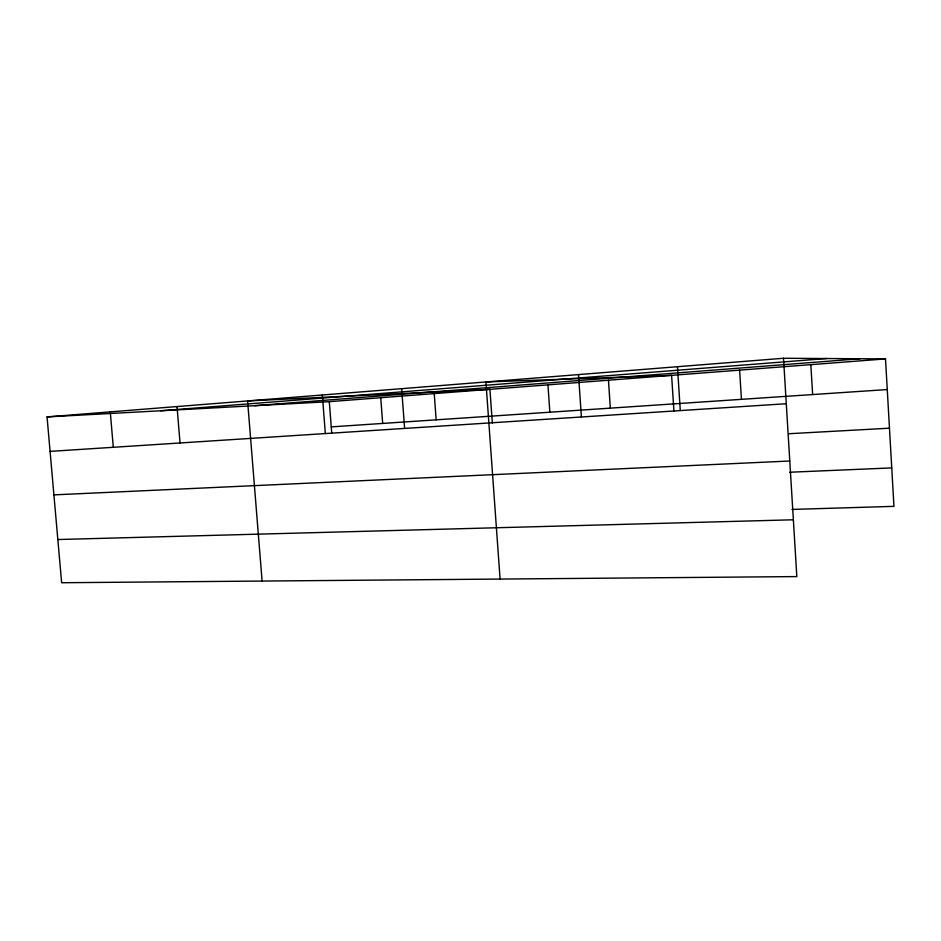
<?xml version="1.0" encoding="UTF-8"?>
<svg xmlns="http://www.w3.org/2000/svg" width="941" height="941" viewBox="0 0 941 941"><rect width="100%" height="100%" fill="white"/><g stroke="black" fill="none" stroke-linecap="round" stroke-linejoin="round"><path stroke-width="1.41" d="M783.512 358.262L796.827 576.586L61.636 582.738L47.05 416.91L783.512 358.262L885.505 358.909L893.95 506.352L791.922 509.434M160.676 410.77L826.598 358.533M254.588 405.7L860.098 358.744M47.05 416.91L329.303 401.666L885.505 358.909M331.256 426.885L887.257 389.55M50.085 451.386L786.288 403.724M788.77 433.73L889.468 428.202M53.908 494.872L789.781 461.008M789.664 472.241L891.75 467.912M57.836 539.534L793.369 519.785M110.262 411.876L113.296 447.293M177.014 406.559L180.037 442.976M262.104 581.056L247.589 400.937L489.92 389.315L492.343 423.144M329.303 401.666L331.702 432.684M322.34 394.985L325.339 433.566M380.729 397.714L382.681 423.438M434.224 393.597L436.165 419.839M401.642 388.668L404.618 428.437M500.094 579.068L485.921 381.964L671.603 375.353L673.932 411.111M547.944 384.857L549.85 412.205M608.451 380.211L610.333 408.147M578.492 374.589L581.397 416.992M677.449 366.708L680.296 410.582M739.614 370.131L741.449 399.337M810.836 364.649L812.636 394.561"/></g></svg>
